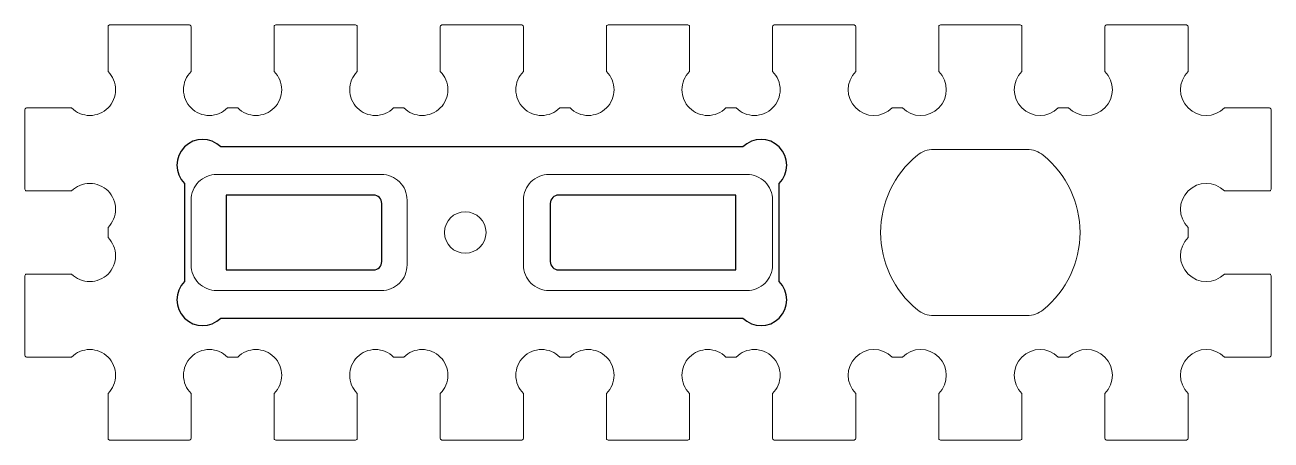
# Model space of a CAD drawing. Extents: x -37.5 to 37.5, y -12.5 to 12.5.
import ezdxf

# ---------------------------------------------------------------- set-up
doc = ezdxf.new("R2010")
doc.units = 0
doc.layers.get('0').update_dxf_attribs({"lineweight": 0})
doc.layers.add('grav1.5mm', color=4, linetype='Continuous')
doc.layers.add('holes', color=1, linetype='Continuous', lineweight=0)

msp = doc.modelspace()

# ---------------------------------------------------------------- linework, layer by layer
at = {"flags": 128}
msp.add_lwpolyline([(-2.4, 12.5, 0.414214), (-2.5, 12.4), (-2.5, 9.692, -0.414214), (-2.5, 7.5, -0.414214), (-4.692, 7.5), (-5.308, 7.5, -0.414214), (-7.5, 7.5, -0.414214), (-7.5, 9.692), (-7.5, 12.4, 0.414214), (-7.6, 12.5), (-12.4, 12.5, 0.414214), (-12.5, 12.4), (-12.5, 12.4), (-12.5, 9.692, -0.414214), (-12.5, 7.5, -0.414214), (-14.692, 7.5), (-15.308, 7.5, -0.414214), (-17.5, 7.5, -0.414214), (-17.5, 9.692), (-17.5, 12.4, 0.414214), (-17.6, 12.5), (-22.4, 12.5, 0.414214), (-22.5, 12.4), (-22.5, 9.692, -0.414214), (-22.5, 7.5, -0.414214), (-24.692, 7.5), (-25.308, 7.5, -0.414214), (-27.5, 7.5, -0.414214), (-27.5, 9.692), (-27.5, 12.4, 0.414214), (-27.6, 12.5), (-32.4, 12.5, 0.414214), (-32.5, 12.4), (-32.5, 9.692, -0.414214), (-32.5, 7.5, -0.414214), (-34.692, 7.5), (-37.4, 7.5, 0.414214), (-37.5, 7.4), (-37.5, 2.6, 0.414214), (-37.4, 2.5), (-34.692, 2.5, -0.414214), (-32.5, 2.5, -0.414214), (-32.5, 0.308), (-32.5, -0.308, -0.414214), (-32.5, -2.5, -0.414214), (-34.692, -2.5), (-37.4, -2.5, 0.414214), (-37.5, -2.6), (-37.5, -7.4, 0.414214), (-37.4, -7.5), (-34.692, -7.5, -0.414214), (-32.5, -7.5, -0.414214), (-32.5, -9.692), (-32.5, -12.4, 0.414214), (-32.4, -12.5), (-27.6, -12.5, 0.414214), (-27.5, -12.4), (-27.5, -9.692, -0.414214), (-27.5, -7.5, -0.414214), (-25.308, -7.5), (-24.692, -7.5, -0.414214), (-22.5, -7.5, -0.414214), (-22.5, -9.692), (-22.5, -12.4, 0.414214), (-22.4, -12.5), (-17.6, -12.5, 0.414214), (-17.5, -12.4), (-17.5, -9.692, -0.414214), (-17.5, -7.5, -0.414214), (-15.308, -7.5), (-14.692, -7.5, -0.414214), (-12.5, -7.5, -0.414214), (-12.5, -9.692), (-12.5, -12.4, 0.414214), (-12.4, -12.5), (-7.6, -12.5, 0.414214), (-7.5, -12.4), (-7.5, -9.692, -0.414214), (-7.5, -7.5, -0.414214), (-5.308, -7.5), (-4.692, -7.5, -0.414214), (-2.5, -7.5, -0.414214), (-2.5, -9.692), (-2.5, -12.4, 0.414214), (-2.4, -12.5), (2.4, -12.5, 0.414214), (2.5, -12.4), (2.5, -9.692, -0.414214), (2.5, -7.5, -0.414214), (4.692, -7.5), (5.308, -7.5, -0.414214), (7.5, -7.5, -0.414214), (7.5, -9.692), (7.5, -12.4, 0.414214), (7.6, -12.5), (12.4, -12.5, 0.414214), (12.5, -12.4), (12.5, -9.692, -1), (14.692, -7.5), (15.308, -7.5, -1), (17.5, -9.692), (17.5, -12.4, 0.414214), (17.6, -12.5), (22.4, -12.5, 0.414214), (22.5, -12.4), (22.5, -9.692, -1), (24.692, -7.5), (25.308, -7.5, -1), (27.5, -9.692), (27.5, -12.4, 0.414214), (27.6, -12.5), (32.4, -12.5, 0.414214), (32.5, -12.4), (32.5, -9.692, -1), (34.692, -7.5), (37.4, -7.5, 0.414214), (37.5, -7.4), (37.5, -2.6, 0.414214), (37.4, -2.5), (34.692, -2.5, -1), (32.5, -0.308), (32.5, 0.308, -1), (34.692, 2.5), (37.4, 2.5, 0.414214), (37.5, 2.6), (37.5, 7.4, 0.414214), (37.4, 7.5), (34.692, 7.5, -1), (32.5, 9.692), (32.5, 12.4, 0.414214), (32.4, 12.5), (27.6, 12.5, 0.414214), (27.5, 12.4), (27.5, 9.692, -1), (25.308, 7.5), (24.692, 7.5, -1), (22.5, 9.692), (22.5, 12.4, 0.414214), (22.4, 12.5), (17.6, 12.5, 0.414214), (17.5, 12.4), (17.5, 9.692, -1), (15.308, 7.5), (14.692, 7.5, -1), (12.5, 9.692), (12.5, 12.4, 0.414214), (12.4, 12.5), (7.6, 12.5, 0.414214), (7.5, 12.4), (7.5, 9.692, -0.414214), (7.5, 7.5, -0.414214), (5.308, 7.5), (4.692, 7.5, -0.414214), (2.5, 7.5, -0.414214), (2.5, 9.692), (2.5, 12.4, 0.414214), (2.4, 12.5), (-2.4, 12.5)], format="xyb", dxfattribs=at)
at = {"layer": 'grav1.5mm', "flags": 128}
for points in [[(5.708, 5.15), (-25.708, 5.15, 1), (-27.9, 2.958), (-27.9, -2.958, 1), (-25.708, -5.15), (5.708, -5.15, 1), (7.9, -2.958), (7.9, 2.958, 1), (5.708, 5.15)], [(-25.38, 2.25), (-25.38, -2.25), (-16.515, -2.25, 0.414214), (-16.02, -1.755), (-16.02, 1.755, 0.414214), (-16.515, 2.25), (-25.38, 2.25)], [(-5.88, -1.755, 0.414214), (-5.385, -2.25), (5.28, -2.25), (5.28, 2.25), (-5.385, 2.25, 0.414214), (-5.88, 1.755), (-5.88, -1.755)]]:
    msp.add_lwpolyline(points, format="xyb", dxfattribs=at)
at = {"layer": 'holes', "flags": 128}
msp.add_lwpolyline([(23.79, 4.652, 0.172593), (22.811, 5), (17.189, 5, 0.172593), (16.21, 4.652, 0.475161), (16.21, -4.652, 0.172593), (17.189, -5), (22.811, -5, 0.172593), (23.79, -4.652, 0.475161), (23.79, 4.652)], format="xyb", dxfattribs=at)
at = {"layer": 'holes'}
for points in [[(-25.95, 3.5, 0.414214), (-27.5, 1.95), (-27.5, -1.95, 0.414214), (-25.95, -3.5), (-16.05, -3.5, 0.414214), (-14.5, -1.95), (-14.5, 1.95, 0.414214), (-16.05, 3.5), (-25.95, 3.5)], [(-7.5, 1.95), (-7.5, -1.95, 0.414214), (-5.95, -3.5), (5.95, -3.5, 0.414214), (7.5, -1.95), (7.5, 1.95, 0.414214), (5.95, 3.5), (-5.95, 3.5, 0.414214), (-7.5, 1.95)]]:
    msp.add_lwpolyline(points, format="xyb", close=True, dxfattribs=at)
msp.add_circle((-11, 0), 1.25, dxfattribs=at)

doc.saveas('drawing.dxf')
